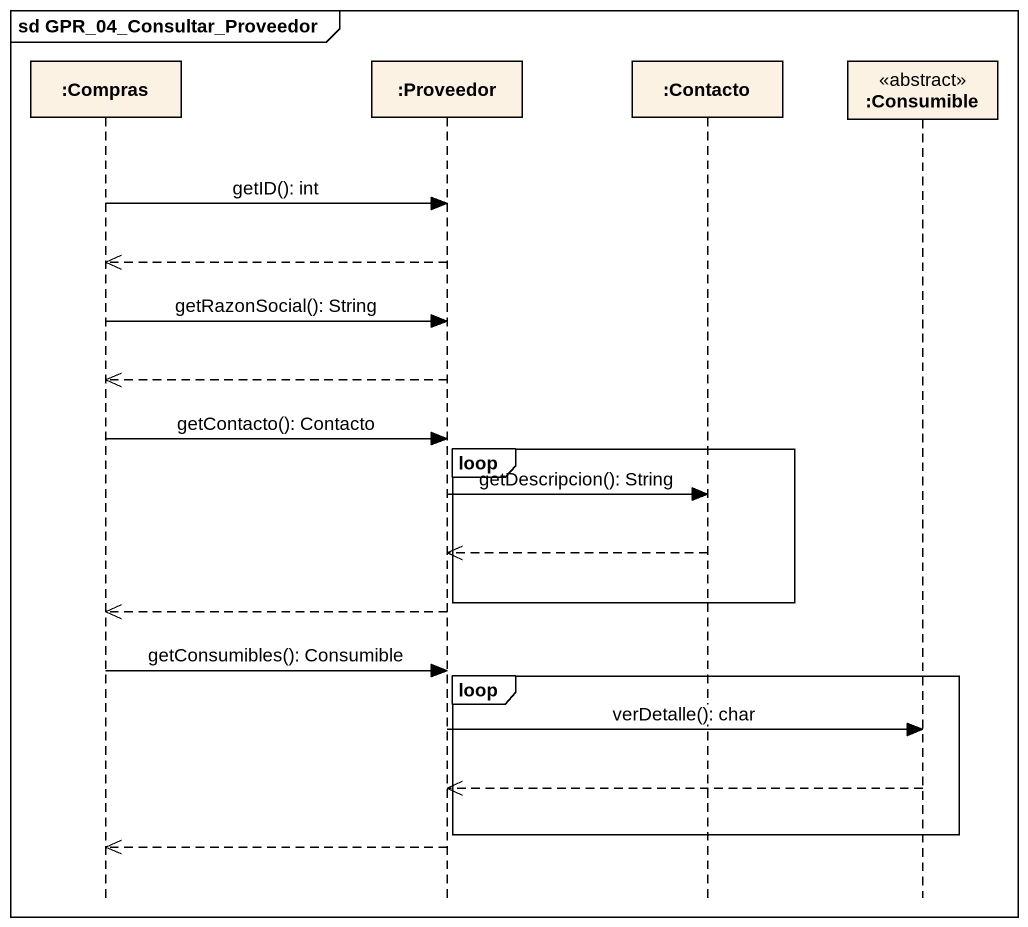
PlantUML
@startuml
mainframe sd GPR_04_Consultar_Proveedor
hide footbox
participant ":Compras" as Compras
participant ":Proveedor" as Proveedor
participant ":Contacto" as Contacto
participant ":Consumible" as Consumible <<abstract>>

Compras -> Proveedor : getID(): int
Proveedor -->> Compras
Compras -> Proveedor : getRazonSocial(): String
Proveedor -->> Compras
Compras -> Proveedor : getContacto(): Contacto
loop
  Proveedor -> Contacto : getDescripcion(): String
  Contacto -->> Proveedor
end
Proveedor -->> Compras
Compras -> Proveedor : getConsumibles(): Consumible
loop
  Proveedor -> Consumible : verDetalle(): char
  Consumible -->> Proveedor
end
Proveedor -->> Compras
@enduml
